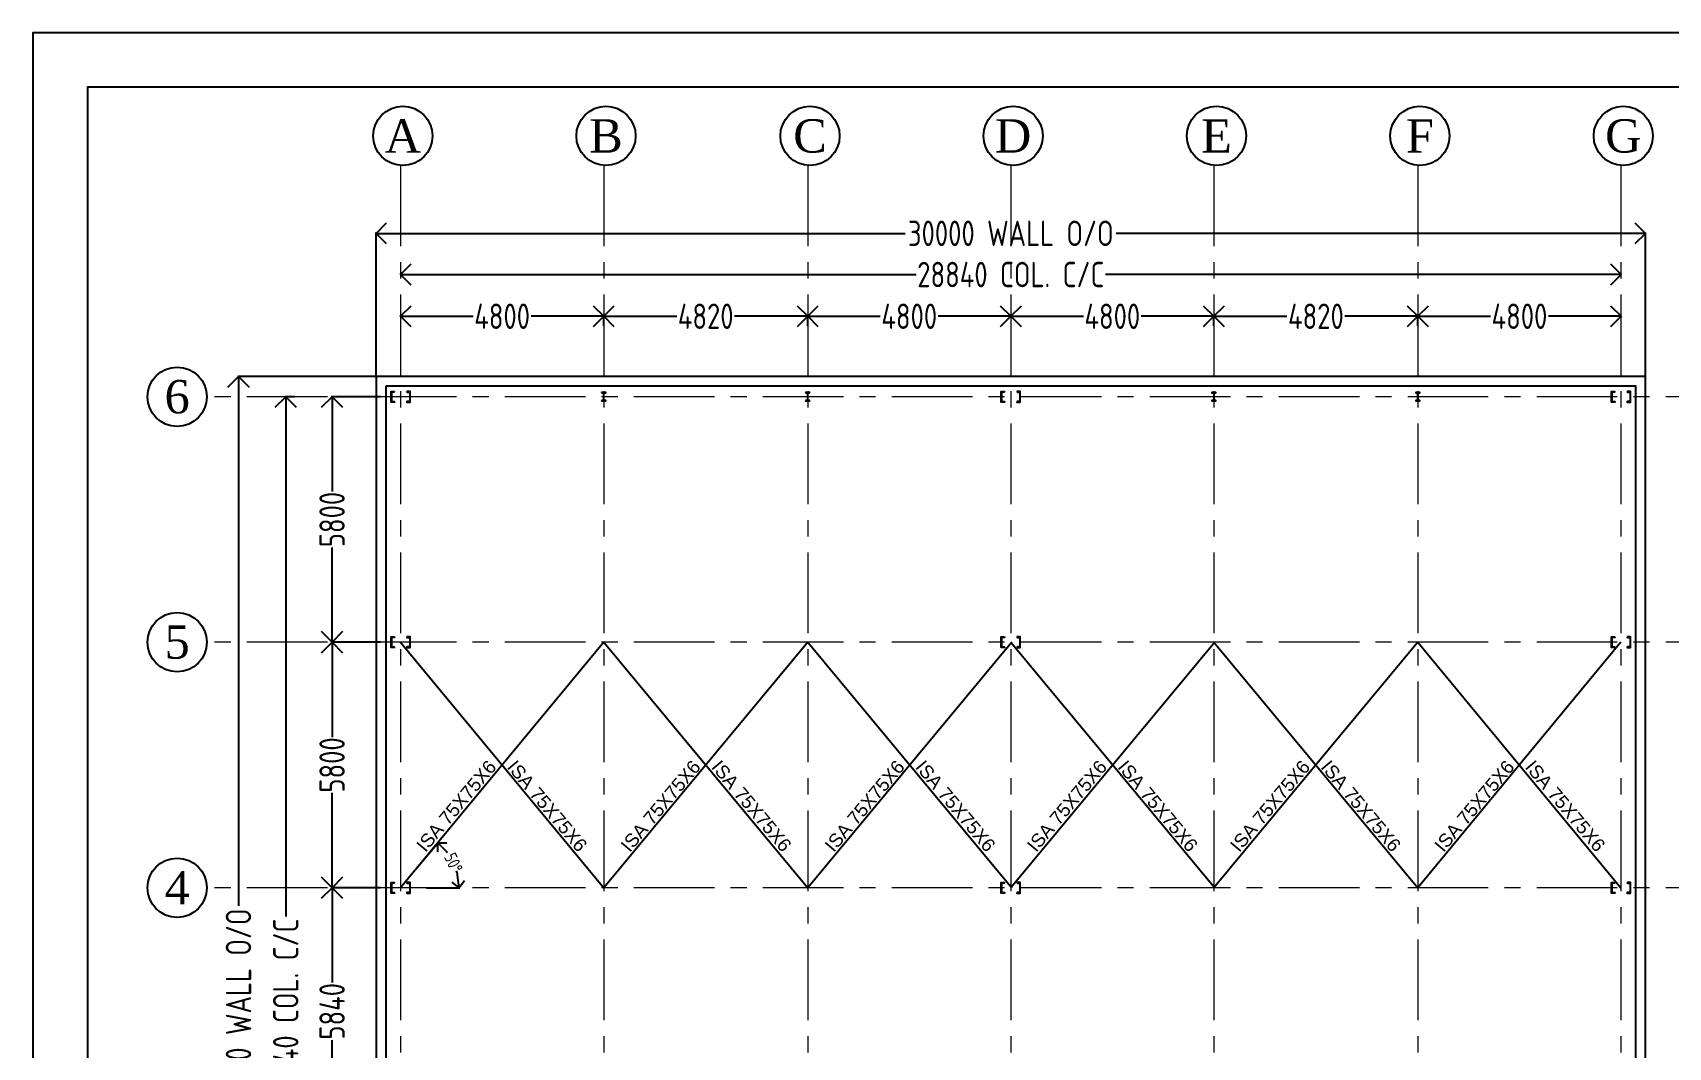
# Model space of a CAD drawing. Header units: millimetres. Extents: x 3470347 to 5996549, y -3470518 to 17149644.
# Drawn here: x 4749780 to 4788431, y 6625047 to 6649016 of the extents above; entities that cross this region are included whole.
import ezdxf
from ezdxf.enums import TextEntityAlignment as Align

# ---------------------------------------------------------------- set-up
doc = ezdxf.new("R2010")
doc.units = ezdxf.units.MM
doc.header["$MEASUREMENT"] = 0
doc.header["$PDMODE"] = 35
doc.header["$PDSIZE"] = -5
doc.linetypes.add('CENTER', pattern=[50.8, 31.75, -6.35, 6.35, -6.35])
doc.layers.get('0').update_dxf_attribs({"linetype": 'CONTINUOUS', "lineweight": 25})
doc.layers.get('DEFPOINTS').update_dxf_attribs({"linetype": 'CONTINUOUS', "lineweight": 25})
doc.layers.add('BOLT', color=1, linetype='CONTINUOUS')
doc.layers.add('YQ_AXIS', color=4, linetype='CONTINUOUS')
for name, color, linetype, lineweight in [('CENTER', 8, 'CENTER', 0), ('rRCC 2', 40, 'CONTINUOUS', 15), ('SHEET', 7, 'CONTINUOUS', 15)]:
    doc.layers.add(name, color=color, linetype=linetype, lineweight=lineweight)
doc.styles.add('Aerial', font='times.ttf')
doc.styles.add('DIM', font='geniso.shx', dxfattribs={"width": 0.85})
doc.styles.add('PDF Arial', font='arial.ttf')
doc.dimstyles.new('ST-100', dxfattribs={"dimscale": 100, "dimtxt": 7, "dimasz": 5, "dimexe": 0.18, "dimexo": 0.0625, "dimgap": 0.2, "dimtad": 0, "dimdec": 0, "dimzin": 0, "dimdsep": 46, "dimtxsty": 'DIM', "dimblk": 'OPEN90', "dimcen": 0.09, "dimclrd": 256, "dimclrt": 7, "dimadec": 0, "dimazin": 0, "dimtfac": 1, "dimtdec": 0, "dimtofl": 0, "dimtmove": 0, "dimatfit": 3, "dimldrblk": 'OPEN90', "dimfxl": 1, "dimtolj": 1, "dimtzin": 0, "dimlwd": -1, "dimarcsym": 0})

# ---------------------------------------------------------------- blocks, each defined once
blk = doc.blocks.new('_Open90')
at = {"color": 0, "linetype": 'ByBlock', "lineweight": -2}
for p, q in [((0, 0), (-1, 0)), ((-0.5, 0.5), (0, 0)), ((0, 0), (-0.5, -0.5))]:
    blk.add_line(p, q, dxfattribs=at)
blk = doc.blocks.new('*D1766')
at = {"layer": 'BOLT', "color": 0, "lineweight": -2}
for p, q in [((4758002, 6640416), (4756837, 6640416)), ((4758002, 6634616), (4756837, 6634616))]:
    blk.add_line(p, q, dxfattribs=at)
at = {"layer": 'BOLT'}
for p, q in [((4756855, 6639916), (4756855, 6638174)), ((4756855, 6635116), (4756855, 6636858))]:
    blk.add_line(p, q, dxfattribs=at)
at = {"layer": 'DEFPOINTS', "color": 0}
for p in [(4758009, 6640416), (4756855, 6634616), (4758009, 6634616)]:
    blk.add_point(p, dxfattribs=at)
at = {"layer": 'BOLT', "xscale": 500, "yscale": 500, "zscale": 500}
for p, rotation in [((4756855, 6640416), 90), ((4756855, 6634616), 270)]:
    blk.add_blockref('_Open90', p, dxfattribs=dict(at, rotation=rotation))
at = {"layer": 'BOLT', "color": 7, "insert": (4756855, 6637516), "char_height": 600, "attachment_point": 5, "rotation": 90, "style": 'DIM'}
blk.add_mtext('\\A1;5800', dxfattribs=at)
blk = doc.blocks.new('*D1767')
at = {"layer": 'BOLT', "color": 0, "lineweight": -2}
for p, q in [((4758002, 6634616), (4756837, 6634616)), ((4758002, 6628816), (4756837, 6628816))]:
    blk.add_line(p, q, dxfattribs=at)
at = {"layer": 'BOLT'}
for p, q in [((4756855, 6634116), (4756855, 6632374)), ((4756855, 6629316), (4756855, 6631058))]:
    blk.add_line(p, q, dxfattribs=at)
at = {"layer": 'DEFPOINTS', "color": 0}
for p in [(4758009, 6634616), (4756855, 6628816), (4758009, 6628816)]:
    blk.add_point(p, dxfattribs=at)
at = {"layer": 'BOLT', "xscale": 500, "yscale": 500, "zscale": 500}
for p, rotation in [((4756855, 6634616), 90), ((4756855, 6628816), 270)]:
    blk.add_blockref('_Open90', p, dxfattribs=dict(at, rotation=rotation))
at = {"layer": 'BOLT', "color": 7, "insert": (4756855, 6631716), "char_height": 600, "attachment_point": 5, "rotation": 90, "style": 'DIM'}
blk.add_mtext('\\A1;5800', dxfattribs=at)
blk = doc.blocks.new('*D1769')
at = {"layer": 'BOLT', "color": 0, "lineweight": -2}
for p, q in [((4758002, 6628816), (4756837, 6628816)), ((4757887, 6622976), (4756837, 6622976))]:
    blk.add_line(p, q, dxfattribs=at)
at = {"layer": 'BOLT'}
for p, q in [((4756855, 6628316), (4756855, 6626579)), ((4756855, 6623476), (4756855, 6625213))]:
    blk.add_line(p, q, dxfattribs=at)
at = {"layer": 'DEFPOINTS', "color": 0}
for p in [(4756855, 6628816), (4758009, 6628816), (4757894, 6622976)]:
    blk.add_point(p, dxfattribs=at)
at = {"layer": 'BOLT', "xscale": 500, "yscale": 500, "zscale": 500}
for p, rotation in [((4756855, 6628816), 90), ((4756855, 6622976), 270)]:
    blk.add_blockref('_Open90', p, dxfattribs=dict(at, rotation=rotation))
at = {"layer": 'BOLT', "color": 7, "insert": (4756855, 6625896), "char_height": 600, "attachment_point": 5, "rotation": 90, "style": 'DIM'}
blk.add_mtext('\\A1;5840', dxfattribs=at)
blk = doc.blocks.new('*D1770')
at = {"layer": 'BOLT', "color": 0, "lineweight": -2}
for p, q in [((4758474, 6642323), (4758474, 6642335)), ((4763273, 6642323), (4763273, 6642335))]:
    blk.add_line(p, q, dxfattribs=at)
at = {"layer": 'BOLT'}
for p, q in [((4758974, 6642317), (4760190, 6642317)), ((4762773, 6642317), (4761557, 6642317))]:
    blk.add_line(p, q, dxfattribs=at)
at = {"layer": 'DEFPOINTS', "color": 0}
for p in [(4758474, 6642317), (4763273, 6642317), (4763273, 6642317)]:
    blk.add_point(p, dxfattribs=at)
at = {"layer": 'BOLT', "xscale": 500, "yscale": 500, "zscale": 500, "rotation": 180}
blk.add_blockref('_Open90', (4758474, 6642317), dxfattribs=at)
at = {"layer": 'BOLT', "xscale": 500, "yscale": 500, "zscale": 500}
blk.add_blockref('_Open90', (4763273, 6642317), dxfattribs=at)
at = {"layer": 'BOLT', "color": 7, "insert": (4760873, 6642317), "char_height": 600, "attachment_point": 5, "style": 'DIM'}
blk.add_mtext('\\A1;4800', dxfattribs=at)
blk = doc.blocks.new('*D1771')
at = {"layer": 'BOLT', "color": 0, "lineweight": -2}
for p, q in [((4758474, 6643309), (4758474, 6643321)), ((4787314, 6643309), (4787314, 6643321))]:
    blk.add_line(p, q, dxfattribs=at)
at = {"layer": 'BOLT'}
for p, q in [((4758974, 6643303), (4770655, 6643303)), ((4786814, 6643303), (4775132, 6643303))]:
    blk.add_line(p, q, dxfattribs=at)
at = {"layer": 'DEFPOINTS', "color": 0}
for p in [(4758474, 6643303), (4787314, 6643303), (4787314, 6643303)]:
    blk.add_point(p, dxfattribs=at)
at = {"layer": 'BOLT', "xscale": 500, "yscale": 500, "zscale": 500, "rotation": 180}
blk.add_blockref('_Open90', (4758474, 6643303), dxfattribs=at)
at = {"layer": 'BOLT', "xscale": 500, "yscale": 500, "zscale": 500}
blk.add_blockref('_Open90', (4787314, 6643303), dxfattribs=at)
at = {"layer": 'BOLT', "color": 7, "insert": (4772894, 6643303), "char_height": 600, "attachment_point": 5, "style": 'DIM'}
blk.add_mtext('\\A1;28840 COL. C/C', dxfattribs=at)
blk = doc.blocks.new('*D1772')
at = {"layer": 'BOLT', "color": 0, "lineweight": -2}
for p, q in [((4755970, 6640416), (4755742, 6640416)), ((4755970, 6611376), (4755742, 6611376))]:
    blk.add_line(p, q, dxfattribs=at)
at = {"layer": 'BOLT'}
for p, q in [((4755760, 6639916), (4755760, 6628135)), ((4755760, 6611876), (4755760, 6623657))]:
    blk.add_line(p, q, dxfattribs=at)
at = {"layer": 'DEFPOINTS', "color": 0}
for p in [(4755976, 6640416), (4755760, 6611376), (4755976, 6611376)]:
    blk.add_point(p, dxfattribs=at)
at = {"layer": 'BOLT', "xscale": 500, "yscale": 500, "zscale": 500}
for p, rotation in [((4755760, 6640416), 90), ((4755760, 6611376), 270)]:
    blk.add_blockref('_Open90', p, dxfattribs=dict(at, rotation=rotation))
at = {"layer": 'BOLT', "color": 7, "insert": (4755760, 6625896), "char_height": 600, "attachment_point": 5, "rotation": 90, "style": 'DIM'}
blk.add_mtext('\\A1;29040 COL. C/C', dxfattribs=at)
blk = doc.blocks.new('*D1773')
at = {"layer": 'BOLT', "color": 0, "lineweight": -2}
for p, q in [((4757894, 6640902), (4757894, 6644294)), ((4787894, 6640902), (4787894, 6644294))]:
    blk.add_line(p, q, dxfattribs=at)
at = {"layer": 'BOLT'}
for p, q in [((4758394, 6644276), (4770400, 6644276)), ((4787394, 6644276), (4775387, 6644276))]:
    blk.add_line(p, q, dxfattribs=at)
at = {"layer": 'DEFPOINTS', "color": 0}
for p in [(4787894, 6644276), (4757894, 6640896), (4787894, 6640896)]:
    blk.add_point(p, dxfattribs=at)
at = {"layer": 'BOLT', "xscale": 500, "yscale": 500, "zscale": 500, "rotation": 180}
blk.add_blockref('_Open90', (4757894, 6644276), dxfattribs=at)
at = {"layer": 'BOLT', "xscale": 500, "yscale": 500, "zscale": 500}
blk.add_blockref('_Open90', (4787894, 6644276), dxfattribs=at)
at = {"layer": 'BOLT', "color": 7, "insert": (4772894, 6644276), "char_height": 600, "attachment_point": 5, "style": 'DIM'}
blk.add_mtext('\\A1;30000 WALL O/O', dxfattribs=at)
blk = doc.blocks.new('*D1774')
at = {"layer": 'BOLT', "color": 0, "lineweight": -2}
for p, q in [((4757887, 6640896), (4754626, 6640896)), ((4757887, 6610896), (4754626, 6610896))]:
    blk.add_line(p, q, dxfattribs=at)
at = {"layer": 'BOLT'}
for p, q in [((4754644, 6640396), (4754644, 6628389)), ((4754644, 6611396), (4754644, 6623402))]:
    blk.add_line(p, q, dxfattribs=at)
at = {"layer": 'DEFPOINTS', "color": 0}
for p in [(4757894, 6640896), (4754644, 6610896), (4757894, 6610896)]:
    blk.add_point(p, dxfattribs=at)
at = {"layer": 'BOLT', "xscale": 500, "yscale": 500, "zscale": 500}
for p, rotation in [((4754644, 6640896), 90), ((4754644, 6610896), 270)]:
    blk.add_blockref('_Open90', p, dxfattribs=dict(at, rotation=rotation))
at = {"layer": 'BOLT', "color": 7, "insert": (4754644, 6625896), "char_height": 600, "attachment_point": 5, "rotation": 90, "style": 'DIM'}
blk.add_mtext('\\A1;30000 WALL O/O', dxfattribs=at)
blk = doc.blocks.new('*D1775')
at = {"layer": 'BOLT', "color": 0, "lineweight": -2}
for p, q in [((4768094, 6642323), (4768094, 6642335)), ((4772894, 6642323), (4772894, 6642335))]:
    blk.add_line(p, q, dxfattribs=at)
at = {"layer": 'BOLT'}
for p, q in [((4768594, 6642317), (4769810, 6642317)), ((4772394, 6642317), (4771177, 6642317))]:
    blk.add_line(p, q, dxfattribs=at)
at = {"layer": 'DEFPOINTS', "color": 0}
for p in [(4768094, 6642317), (4772894, 6642317), (4772894, 6642317)]:
    blk.add_point(p, dxfattribs=at)
at = {"layer": 'BOLT', "xscale": 500, "yscale": 500, "zscale": 500, "rotation": 180}
blk.add_blockref('_Open90', (4768094, 6642317), dxfattribs=at)
at = {"layer": 'BOLT', "xscale": 500, "yscale": 500, "zscale": 500}
blk.add_blockref('_Open90', (4772894, 6642317), dxfattribs=at)
at = {"layer": 'BOLT', "color": 7, "insert": (4770494, 6642317), "char_height": 600, "attachment_point": 5, "style": 'DIM'}
blk.add_mtext('\\A1;4800', dxfattribs=at)
blk = doc.blocks.new('*D1776')
at = {"layer": 'BOLT', "color": 0, "lineweight": -2}
for p, q in [((4763273, 6642093), (4763273, 6642335)), ((4768094, 6642093), (4768094, 6642335))]:
    blk.add_line(p, q, dxfattribs=at)
at = {"layer": 'BOLT'}
for p, q in [((4763773, 6642317), (4765000, 6642317)), ((4767594, 6642317), (4766367, 6642317))]:
    blk.add_line(p, q, dxfattribs=at)
at = {"layer": 'DEFPOINTS', "color": 0}
for p in [(4768094, 6642317), (4763273, 6642087), (4768094, 6642087)]:
    blk.add_point(p, dxfattribs=at)
at = {"layer": 'BOLT', "xscale": 500, "yscale": 500, "zscale": 500, "rotation": 180}
blk.add_blockref('_Open90', (4763273, 6642317), dxfattribs=at)
at = {"layer": 'BOLT', "xscale": 500, "yscale": 500, "zscale": 500}
blk.add_blockref('_Open90', (4768094, 6642317), dxfattribs=at)
at = {"layer": 'BOLT', "color": 7, "insert": (4765684, 6642317), "char_height": 600, "attachment_point": 5, "style": 'DIM'}
blk.add_mtext('\\A1;4820', dxfattribs=at)
blk = doc.blocks.new('*D1777')
at = {"layer": 'BOLT', "color": 0, "lineweight": -2}
for p, q in [((4782514, 6642311), (4782514, 6642299)), ((4787314, 6642311), (4787314, 6642299))]:
    blk.add_line(p, q, dxfattribs=at)
at = {"layer": 'BOLT'}
for p, q in [((4783014, 6642317), (4784230, 6642317)), ((4786814, 6642317), (4785597, 6642317))]:
    blk.add_line(p, q, dxfattribs=at)
at = {"layer": 'DEFPOINTS', "color": 0}
for p in [(4782514, 6642317), (4782514, 6642317), (4787314, 6642317)]:
    blk.add_point(p, dxfattribs=at)
at = {"layer": 'BOLT', "xscale": 500, "yscale": 500, "zscale": 500, "rotation": 180}
blk.add_blockref('_Open90', (4782514, 6642317), dxfattribs=at)
at = {"layer": 'BOLT', "xscale": 500, "yscale": 500, "zscale": 500}
blk.add_blockref('_Open90', (4787314, 6642317), dxfattribs=at)
at = {"layer": 'BOLT', "color": 7, "insert": (4784914, 6642317), "char_height": 600, "attachment_point": 5, "style": 'DIM'}
blk.add_mtext('\\A1;4800', dxfattribs=at)
blk = doc.blocks.new('*D1778')
at = {"layer": 'BOLT', "color": 0, "lineweight": -2}
for p, q in [((4772894, 6642311), (4772894, 6642299)), ((4777693, 6642311), (4777693, 6642299))]:
    blk.add_line(p, q, dxfattribs=at)
at = {"layer": 'BOLT'}
for p, q in [((4773394, 6642317), (4774610, 6642317)), ((4777193, 6642317), (4775977, 6642317))]:
    blk.add_line(p, q, dxfattribs=at)
at = {"layer": 'DEFPOINTS', "color": 0}
for p in [(4772894, 6642317), (4772894, 6642317), (4777693, 6642317)]:
    blk.add_point(p, dxfattribs=at)
at = {"layer": 'BOLT', "xscale": 500, "yscale": 500, "zscale": 500, "rotation": 180}
blk.add_blockref('_Open90', (4772894, 6642317), dxfattribs=at)
at = {"layer": 'BOLT', "xscale": 500, "yscale": 500, "zscale": 500}
blk.add_blockref('_Open90', (4777693, 6642317), dxfattribs=at)
at = {"layer": 'BOLT', "color": 7, "insert": (4775293, 6642317), "char_height": 600, "attachment_point": 5, "style": 'DIM'}
blk.add_mtext('\\A1;4800', dxfattribs=at)
blk = doc.blocks.new('*D1779')
at = {"layer": 'BOLT', "color": 0, "lineweight": -2}
for p, q in [((4777693, 6642093), (4777693, 6642335)), ((4782514, 6642093), (4782514, 6642335))]:
    blk.add_line(p, q, dxfattribs=at)
at = {"layer": 'BOLT'}
for p, q in [((4778193, 6642317), (4779420, 6642317)), ((4782014, 6642317), (4780787, 6642317))]:
    blk.add_line(p, q, dxfattribs=at)
at = {"layer": 'DEFPOINTS', "color": 0}
for p in [(4777693, 6642317), (4777693, 6642087), (4782514, 6642087)]:
    blk.add_point(p, dxfattribs=at)
at = {"layer": 'BOLT', "xscale": 500, "yscale": 500, "zscale": 500, "rotation": 180}
blk.add_blockref('_Open90', (4777693, 6642317), dxfattribs=at)
at = {"layer": 'BOLT', "xscale": 500, "yscale": 500, "zscale": 500}
blk.add_blockref('_Open90', (4782514, 6642317), dxfattribs=at)
at = {"layer": 'BOLT', "color": 7, "insert": (4780104, 6642317), "char_height": 600, "attachment_point": 5, "style": 'DIM'}
blk.add_mtext('\\A1;4820', dxfattribs=at)
blk = doc.blocks.new('*D1780')
at = {"layer": 'BOLT', "color": 0, "lineweight": -2}
for p, q in [((4758869, 6629294), (4759366, 6629894)), ((4759085, 6628816), (4759873, 6628816))]:
    blk.add_line(p, q, dxfattribs=at)
at = {"layer": 'BOLT'}
for start, end in [(36.6805, 37.9214), (12.4698, 16.9324)]:
    blk.add_arc((4758474, 6628816), 1381, start, end, dxfattribs=at)
at = {"layer": 'DEFPOINTS', "color": 0}
for p in [(4758865, 6629289), (4759724, 6629403), (4758474, 6628816), (4759079, 6628816)]:
    blk.add_point(p, dxfattribs=at)
at = {"layer": 'BOLT', "xscale": 300, "yscale": 300, "zscale": 300}
for p, rotation in [((4759354, 6629880), 134.156346618771), ((4759855, 6628816), 276.2349195336658)]:
    blk.add_blockref('_Open90', p, dxfattribs=dict(at, rotation=rotation))
at = {"layer": 'BOLT', "color": 7, "insert": (4759723, 6629404), "char_height": 300, "attachment_point": 5, "rotation": 295.1956, "style": 'DIM'}
blk.add_mtext('\\A1;50%%d', dxfattribs=at)

msp = doc.modelspace()

# ---------------------------------------------------------------- hatches: boundary and pattern name
at = {"transparency": 33554559}
h = msp.add_hatch(color=1, dxfattribs=at)
h.dxf.hatch_style = 1
h.paths.add_polyline_path([(4758248.51, 6640540.92), (4758248.51, 6640290.92), (4758328.51, 6640290.92), (4758328.51, 6640295.02, 0.41421356), (4758318.51, 6640305.02), (4758265.61, 6640305.02, -0.41421356), (4758255.61, 6640315.02), (4758255.61, 6640516.82, -0.41421356), (4758265.61, 6640526.82), (4758318.51, 6640526.82, 0.41421356), (4758328.51, 6640536.82), (4758328.51, 6640540.92)])
h = msp.add_hatch(color=1, dxfattribs=at)
h.dxf.hatch_style = 1
h.paths.add_polyline_path([(4758698.51, 6640540.92), (4758698.51, 6640290.92), (4758618.51, 6640290.92), (4758618.51, 6640295.02, -0.41421356), (4758628.51, 6640305.02), (4758681.41, 6640305.02, 0.41421356), (4758691.41, 6640315.02), (4758691.41, 6640516.82, 0.41421356), (4758681.41, 6640526.82), (4758628.51, 6640526.82, -0.41421356), (4758618.51, 6640536.82), (4758618.51, 6640540.92)])
h = msp.add_hatch(color=1, dxfattribs=at)
h.dxf.hatch_style = 1
h.paths.add_polyline_path([(4763223.18, 6640315.92), (4763323.18, 6640315.92), (4763323.18, 6640316.72, 0.41421356), (4763313.18, 6640326.72), (4763276.03, 6640326.72), (4763276.03, 6640505.12), (4763313.18, 6640505.12, 0.41421356), (4763323.18, 6640515.12), (4763323.18, 6640515.92), (4763223.18, 6640515.92), (4763223.18, 6640515.12, 0.41421356), (4763233.18, 6640505.12), (4763270.33, 6640505.12), (4763270.33, 6640326.72), (4763233.18, 6640326.72, 0.41421356), (4763223.18, 6640316.72)])
h = msp.add_hatch(color=1, dxfattribs=at)
h.dxf.hatch_style = 1
h.paths.add_polyline_path([(4768043.84, 6640315.92), (4768143.84, 6640315.92), (4768143.84, 6640316.72, 0.41421356), (4768133.84, 6640326.72), (4768096.69, 6640326.72), (4768096.69, 6640505.12), (4768133.84, 6640505.12, 0.41421356), (4768143.84, 6640515.12), (4768143.84, 6640515.92), (4768043.84, 6640515.92), (4768043.84, 6640515.12, 0.41421356), (4768053.84, 6640505.12), (4768090.99, 6640505.12), (4768090.99, 6640326.72), (4768053.84, 6640326.72, 0.41421356), (4768043.84, 6640316.72)])
h = msp.add_hatch(color=1, dxfattribs=at)
h.dxf.hatch_style = 1
h.paths.add_polyline_path([(4772668.51, 6640540.92), (4772668.51, 6640290.92), (4772748.51, 6640290.92), (4772748.51, 6640295.02, 0.41421356), (4772738.51, 6640305.02), (4772685.61, 6640305.02, -0.41421356), (4772675.61, 6640315.02), (4772675.61, 6640516.82, -0.41421356), (4772685.61, 6640526.82), (4772738.51, 6640526.82, 0.41421356), (4772748.51, 6640536.82), (4772748.51, 6640540.92)])
h = msp.add_hatch(color=1, dxfattribs=at)
h.dxf.hatch_style = 1
h.paths.add_polyline_path([(4773118.51, 6640540.92), (4773118.51, 6640290.92), (4773038.51, 6640290.92), (4773038.51, 6640295.02, -0.41421356), (4773048.51, 6640305.02), (4773101.41, 6640305.02, 0.41421356), (4773111.41, 6640315.02), (4773111.41, 6640516.82, 0.41421356), (4773101.41, 6640526.82), (4773048.51, 6640526.82, -0.41421356), (4773038.51, 6640536.82), (4773038.51, 6640540.92)])
h = msp.add_hatch(color=1, dxfattribs=at)
h.dxf.hatch_style = 1
h.paths.add_polyline_path([(4777643.18, 6640315.92), (4777743.18, 6640315.92), (4777743.18, 6640316.72, 0.41421356), (4777733.18, 6640326.72), (4777696.03, 6640326.72), (4777696.03, 6640505.12), (4777733.18, 6640505.12, 0.41421356), (4777743.18, 6640515.12), (4777743.18, 6640515.92), (4777643.18, 6640515.92), (4777643.18, 6640515.12, 0.41421356), (4777653.18, 6640505.12), (4777690.33, 6640505.12), (4777690.33, 6640326.72), (4777653.18, 6640326.72, 0.41421356), (4777643.18, 6640316.72)])
h = msp.add_hatch(color=1, dxfattribs=at)
h.dxf.hatch_style = 1
h.paths.add_polyline_path([(4782463.84, 6640315.92), (4782563.84, 6640315.92), (4782563.84, 6640316.72, 0.41421356), (4782553.84, 6640326.72), (4782516.69, 6640326.72), (4782516.69, 6640505.12), (4782553.84, 6640505.12, 0.41421356), (4782563.84, 6640515.12), (4782563.84, 6640515.92), (4782463.84, 6640515.92), (4782463.84, 6640515.12, 0.41421356), (4782473.84, 6640505.12), (4782510.99, 6640505.12), (4782510.99, 6640326.72), (4782473.84, 6640326.72, 0.41421356), (4782463.84, 6640316.72)])
h = msp.add_hatch(color=1, dxfattribs=at)
h.dxf.hatch_style = 1
h.paths.add_polyline_path([(4787088.51, 6640540.92), (4787088.51, 6640290.92), (4787168.51, 6640290.92), (4787168.51, 6640295.02, 0.41421356), (4787158.51, 6640305.02), (4787105.61, 6640305.02, -0.41421356), (4787095.61, 6640315.02), (4787095.61, 6640516.82, -0.41421356), (4787105.61, 6640526.82), (4787158.51, 6640526.82, 0.41421356), (4787168.51, 6640536.82), (4787168.51, 6640540.92)])
h = msp.add_hatch(color=1, dxfattribs=at)
h.dxf.hatch_style = 1
h.paths.add_polyline_path([(4787538.51, 6640540.92), (4787538.51, 6640290.92), (4787458.51, 6640290.92), (4787458.51, 6640295.02, -0.41421356), (4787468.51, 6640305.02), (4787521.41, 6640305.02, 0.41421356), (4787531.41, 6640315.02), (4787531.41, 6640516.82, 0.41421356), (4787521.41, 6640526.82), (4787468.51, 6640526.82, -0.41421356), (4787458.51, 6640536.82), (4787458.51, 6640540.92)])
h = msp.add_hatch(color=1, dxfattribs=at)
h.dxf.hatch_style = 1
h.paths.add_polyline_path([(4758248.51, 6634740.92), (4758248.51, 6634490.92), (4758328.51, 6634490.92), (4758328.51, 6634495.02, 0.41421356), (4758318.51, 6634505.02), (4758265.61, 6634505.02, -0.41421356), (4758255.61, 6634515.02), (4758255.61, 6634716.82, -0.41421356), (4758265.61, 6634726.82), (4758318.51, 6634726.82, 0.41421356), (4758328.51, 6634736.82), (4758328.51, 6634740.92)])
h = msp.add_hatch(color=1, dxfattribs=at)
h.dxf.hatch_style = 1
h.paths.add_polyline_path([(4758698.51, 6634740.92), (4758698.51, 6634490.92), (4758618.51, 6634490.92), (4758618.51, 6634495.02, -0.41421356), (4758628.51, 6634505.02), (4758681.41, 6634505.02, 0.41421356), (4758691.41, 6634515.02), (4758691.41, 6634716.82, 0.41421356), (4758681.41, 6634726.82), (4758628.51, 6634726.82, -0.41421356), (4758618.51, 6634736.82), (4758618.51, 6634740.92)])
h = msp.add_hatch(color=1, dxfattribs=at)
h.dxf.hatch_style = 1
h.paths.add_polyline_path([(4772668.51, 6634740.92), (4772668.51, 6634490.92), (4772748.51, 6634490.92), (4772748.51, 6634495.02, 0.41421356), (4772738.51, 6634505.02), (4772685.61, 6634505.02, -0.41421356), (4772675.61, 6634515.02), (4772675.61, 6634716.82, -0.41421356), (4772685.61, 6634726.82), (4772738.51, 6634726.82, 0.41421356), (4772748.51, 6634736.82), (4772748.51, 6634740.92)])
h = msp.add_hatch(color=1, dxfattribs=at)
h.dxf.hatch_style = 1
h.paths.add_polyline_path([(4773118.51, 6634740.92), (4773118.51, 6634490.92), (4773038.51, 6634490.92), (4773038.51, 6634495.02, -0.41421356), (4773048.51, 6634505.02), (4773101.41, 6634505.02, 0.41421356), (4773111.41, 6634515.02), (4773111.41, 6634716.82, 0.41421356), (4773101.41, 6634726.82), (4773048.51, 6634726.82, -0.41421356), (4773038.51, 6634736.82), (4773038.51, 6634740.92)])
h = msp.add_hatch(color=1, dxfattribs=at)
h.dxf.hatch_style = 1
h.paths.add_polyline_path([(4787088.51, 6634740.92), (4787088.51, 6634490.92), (4787168.51, 6634490.92), (4787168.51, 6634495.02, 0.41421356), (4787158.51, 6634505.02), (4787105.61, 6634505.02, -0.41421356), (4787095.61, 6634515.02), (4787095.61, 6634716.82, -0.41421356), (4787105.61, 6634726.82), (4787158.51, 6634726.82, 0.41421356), (4787168.51, 6634736.82), (4787168.51, 6634740.92)])
h = msp.add_hatch(color=1, dxfattribs=at)
h.dxf.hatch_style = 1
h.paths.add_polyline_path([(4787538.51, 6634740.92), (4787538.51, 6634490.92), (4787458.51, 6634490.92), (4787458.51, 6634495.02, -0.41421356), (4787468.51, 6634505.02), (4787521.41, 6634505.02, 0.41421356), (4787531.41, 6634515.02), (4787531.41, 6634716.82, 0.41421356), (4787521.41, 6634726.82), (4787468.51, 6634726.82, -0.41421356), (4787458.51, 6634736.82), (4787458.51, 6634740.92)])
h = msp.add_hatch(color=1, dxfattribs=at)
h.dxf.hatch_style = 1
h.paths.add_polyline_path([(4758248.51, 6628940.92), (4758248.51, 6628690.92), (4758328.51, 6628690.92), (4758328.51, 6628695.02, 0.41421356), (4758318.51, 6628705.02), (4758265.61, 6628705.02, -0.41421356), (4758255.61, 6628715.02), (4758255.61, 6628916.82, -0.41421356), (4758265.61, 6628926.82), (4758318.51, 6628926.82, 0.41421356), (4758328.51, 6628936.82), (4758328.51, 6628940.92)])
h = msp.add_hatch(color=1, dxfattribs=at)
h.dxf.hatch_style = 1
h.paths.add_polyline_path([(4758698.51, 6628940.92), (4758698.51, 6628690.92), (4758618.51, 6628690.92), (4758618.51, 6628695.02, -0.41421356), (4758628.51, 6628705.02), (4758681.41, 6628705.02, 0.41421356), (4758691.41, 6628715.02), (4758691.41, 6628916.82, 0.41421356), (4758681.41, 6628926.82), (4758628.51, 6628926.82, -0.41421356), (4758618.51, 6628936.82), (4758618.51, 6628940.92)])
h = msp.add_hatch(color=1, dxfattribs=at)
h.dxf.hatch_style = 1
h.paths.add_polyline_path([(4772668.51, 6628940.92), (4772668.51, 6628690.92), (4772748.51, 6628690.92), (4772748.51, 6628695.02, 0.41421356), (4772738.51, 6628705.02), (4772685.61, 6628705.02, -0.41421356), (4772675.61, 6628715.02), (4772675.61, 6628916.82, -0.41421356), (4772685.61, 6628926.82), (4772738.51, 6628926.82, 0.41421356), (4772748.51, 6628936.82), (4772748.51, 6628940.92)])
h = msp.add_hatch(color=1, dxfattribs=at)
h.dxf.hatch_style = 1
h.paths.add_polyline_path([(4773118.51, 6628940.92), (4773118.51, 6628690.92), (4773038.51, 6628690.92), (4773038.51, 6628695.02, -0.41421356), (4773048.51, 6628705.02), (4773101.41, 6628705.02, 0.41421356), (4773111.41, 6628715.02), (4773111.41, 6628916.82, 0.41421356), (4773101.41, 6628926.82), (4773048.51, 6628926.82, -0.41421356), (4773038.51, 6628936.82), (4773038.51, 6628940.92)])
h = msp.add_hatch(color=1, dxfattribs=at)
h.dxf.hatch_style = 1
h.paths.add_polyline_path([(4787088.51, 6628940.92), (4787088.51, 6628690.92), (4787168.51, 6628690.92), (4787168.51, 6628695.02, 0.41421356), (4787158.51, 6628705.02), (4787105.61, 6628705.02, -0.41421356), (4787095.61, 6628715.02), (4787095.61, 6628916.82, -0.41421356), (4787105.61, 6628926.82), (4787158.51, 6628926.82, 0.41421356), (4787168.51, 6628936.82), (4787168.51, 6628940.92)])
h = msp.add_hatch(color=1, dxfattribs=at)
h.dxf.hatch_style = 1
h.paths.add_polyline_path([(4787538.51, 6628940.92), (4787538.51, 6628690.92), (4787458.51, 6628690.92), (4787458.51, 6628695.02, -0.41421356), (4787468.51, 6628705.02), (4787521.41, 6628705.02, 0.41421356), (4787531.41, 6628715.02), (4787531.41, 6628916.82, 0.41421356), (4787521.41, 6628926.82), (4787468.51, 6628926.82, -0.41421356), (4787458.51, 6628936.82), (4787458.51, 6628940.92)])

# ---------------------------------------------------------------- linework, layer by layer
at = {"color": 192, "lineweight": 25, "elevation": 0}
msp.add_lwpolyline([(4749780.33, 6601077.16), (4817579.57, 6601077.16), (4817579.57, 6649016.07), (4749780.33, 6649016.07)], close=True, dxfattribs=at)
at = {"color": 8, "elevation": 0}
for points in [[(4757893.51, 6640895.92), (4757893.51, 6610895.92), (4787893.51, 6610895.92), (4787893.51, 6640895.92)], [(4758123.51, 6640665.92), (4758123.51, 6611125.92), (4787663.51, 6611125.92), (4787663.51, 6640665.92)]]:
    msp.add_lwpolyline(points, close=True, dxfattribs=at)
at = {"color": 1, "elevation": 0}
for points in [[(4758328.51, 6640540.92), (4758328.51, 6640536.82, -0.41421356), (4758318.51, 6640526.82), (4758265.61, 6640526.82, 0.41421356), (4758255.61, 6640516.82), (4758255.61, 6640315.02, 0.41421356), (4758265.61, 6640305.02), (4758318.51, 6640305.02, -0.41421356), (4758328.51, 6640295.02), (4758328.51, 6640290.92), (4758248.51, 6640290.92), (4758248.51, 6640540.92)], [(4758618.51, 6640540.92), (4758618.51, 6640536.82, 0.41421356), (4758628.51, 6640526.82), (4758681.41, 6640526.82, -0.41421356), (4758691.41, 6640516.82), (4758691.41, 6640315.02, -0.41421356), (4758681.41, 6640305.02), (4758628.51, 6640305.02, 0.41421356), (4758618.51, 6640295.02), (4758618.51, 6640290.92), (4758698.51, 6640290.92), (4758698.51, 6640540.92)], [(4763276.03, 6640326.72), (4763276.03, 6640505.12), (4763313.18, 6640505.12, 0.41421356), (4763323.18, 6640515.12), (4763323.18, 6640515.92), (4763223.18, 6640515.92), (4763223.18, 6640515.12, 0.41421356), (4763233.18, 6640505.12), (4763270.33, 6640505.12), (4763270.33, 6640326.72), (4763233.18, 6640326.72, 0.41421356), (4763223.18, 6640316.72), (4763223.18, 6640315.92), (4763323.18, 6640315.92), (4763323.18, 6640316.72, 0.41421356), (4763313.18, 6640326.72)], [(4768096.69, 6640326.72), (4768096.69, 6640505.12), (4768133.84, 6640505.12, 0.41421356), (4768143.84, 6640515.12), (4768143.84, 6640515.92), (4768043.84, 6640515.92), (4768043.84, 6640515.12, 0.41421356), (4768053.84, 6640505.12), (4768090.99, 6640505.12), (4768090.99, 6640326.72), (4768053.84, 6640326.72, 0.41421356), (4768043.84, 6640316.72), (4768043.84, 6640315.92), (4768143.84, 6640315.92), (4768143.84, 6640316.72, 0.41421356), (4768133.84, 6640326.72)], [(4772748.51, 6640540.92), (4772748.51, 6640536.82, -0.41421356), (4772738.51, 6640526.82), (4772685.61, 6640526.82, 0.41421356), (4772675.61, 6640516.82), (4772675.61, 6640315.02, 0.41421356), (4772685.61, 6640305.02), (4772738.51, 6640305.02, -0.41421356), (4772748.51, 6640295.02), (4772748.51, 6640290.92), (4772668.51, 6640290.92), (4772668.51, 6640540.92)], [(4773038.51, 6640540.92), (4773038.51, 6640536.82, 0.41421356), (4773048.51, 6640526.82), (4773101.41, 6640526.82, -0.41421356), (4773111.41, 6640516.82), (4773111.41, 6640315.02, -0.41421356), (4773101.41, 6640305.02), (4773048.51, 6640305.02, 0.41421356), (4773038.51, 6640295.02), (4773038.51, 6640290.92), (4773118.51, 6640290.92), (4773118.51, 6640540.92)], [(4777696.03, 6640326.72), (4777696.03, 6640505.12), (4777733.18, 6640505.12, 0.41421356), (4777743.18, 6640515.12), (4777743.18, 6640515.92), (4777643.18, 6640515.92), (4777643.18, 6640515.12, 0.41421356), (4777653.18, 6640505.12), (4777690.33, 6640505.12), (4777690.33, 6640326.72), (4777653.18, 6640326.72, 0.41421356), (4777643.18, 6640316.72), (4777643.18, 6640315.92), (4777743.18, 6640315.92), (4777743.18, 6640316.72, 0.41421356), (4777733.18, 6640326.72)], [(4782516.69, 6640326.72), (4782516.69, 6640505.12), (4782553.84, 6640505.12, 0.41421356), (4782563.84, 6640515.12), (4782563.84, 6640515.92), (4782463.84, 6640515.92), (4782463.84, 6640515.12, 0.41421356), (4782473.84, 6640505.12), (4782510.99, 6640505.12), (4782510.99, 6640326.72), (4782473.84, 6640326.72, 0.41421356), (4782463.84, 6640316.72), (4782463.84, 6640315.92), (4782563.84, 6640315.92), (4782563.84, 6640316.72, 0.41421356), (4782553.84, 6640326.72)], [(4787168.51, 6640540.92), (4787168.51, 6640536.82, -0.41421356), (4787158.51, 6640526.82), (4787105.61, 6640526.82, 0.41421356), (4787095.61, 6640516.82), (4787095.61, 6640315.02, 0.41421356), (4787105.61, 6640305.02), (4787158.51, 6640305.02, -0.41421356), (4787168.51, 6640295.02), (4787168.51, 6640290.92), (4787088.51, 6640290.92), (4787088.51, 6640540.92)], [(4787458.51, 6640540.92), (4787458.51, 6640536.82, 0.41421356), (4787468.51, 6640526.82), (4787521.41, 6640526.82, -0.41421356), (4787531.41, 6640516.82), (4787531.41, 6640315.02, -0.41421356), (4787521.41, 6640305.02), (4787468.51, 6640305.02, 0.41421356), (4787458.51, 6640295.02), (4787458.51, 6640290.92), (4787538.51, 6640290.92), (4787538.51, 6640540.92)], [(4758328.51, 6634740.92), (4758328.51, 6634736.82, -0.41421356), (4758318.51, 6634726.82), (4758265.61, 6634726.82, 0.41421356), (4758255.61, 6634716.82), (4758255.61, 6634515.02, 0.41421356), (4758265.61, 6634505.02), (4758318.51, 6634505.02, -0.41421356), (4758328.51, 6634495.02), (4758328.51, 6634490.92), (4758248.51, 6634490.92), (4758248.51, 6634740.92)], [(4758618.51, 6634740.92), (4758618.51, 6634736.82, 0.41421356), (4758628.51, 6634726.82), (4758681.41, 6634726.82, -0.41421356), (4758691.41, 6634716.82), (4758691.41, 6634515.02, -0.41421356), (4758681.41, 6634505.02), (4758628.51, 6634505.02, 0.41421356), (4758618.51, 6634495.02), (4758618.51, 6634490.92), (4758698.51, 6634490.92), (4758698.51, 6634740.92)], [(4772748.51, 6634740.92), (4772748.51, 6634736.82, -0.41421356), (4772738.51, 6634726.82), (4772685.61, 6634726.82, 0.41421356), (4772675.61, 6634716.82), (4772675.61, 6634515.02, 0.41421356), (4772685.61, 6634505.02), (4772738.51, 6634505.02, -0.41421356), (4772748.51, 6634495.02), (4772748.51, 6634490.92), (4772668.51, 6634490.92), (4772668.51, 6634740.92)], [(4773038.51, 6634740.92), (4773038.51, 6634736.82, 0.41421356), (4773048.51, 6634726.82), (4773101.41, 6634726.82, -0.41421356), (4773111.41, 6634716.82), (4773111.41, 6634515.02, -0.41421356), (4773101.41, 6634505.02), (4773048.51, 6634505.02, 0.41421356), (4773038.51, 6634495.02), (4773038.51, 6634490.92), (4773118.51, 6634490.92), (4773118.51, 6634740.92)], [(4787168.51, 6634740.92), (4787168.51, 6634736.82, -0.41421356), (4787158.51, 6634726.82), (4787105.61, 6634726.82, 0.41421356), (4787095.61, 6634716.82), (4787095.61, 6634515.02, 0.41421356), (4787105.61, 6634505.02), (4787158.51, 6634505.02, -0.41421356), (4787168.51, 6634495.02), (4787168.51, 6634490.92), (4787088.51, 6634490.92), (4787088.51, 6634740.92)], [(4787458.51, 6634740.92), (4787458.51, 6634736.82, 0.41421356), (4787468.51, 6634726.82), (4787521.41, 6634726.82, -0.41421356), (4787531.41, 6634716.82), (4787531.41, 6634515.02, -0.41421356), (4787521.41, 6634505.02), (4787468.51, 6634505.02, 0.41421356), (4787458.51, 6634495.02), (4787458.51, 6634490.92), (4787538.51, 6634490.92), (4787538.51, 6634740.92)], [(4758328.51, 6628940.92), (4758328.51, 6628936.82, -0.41421356), (4758318.51, 6628926.82), (4758265.61, 6628926.82, 0.41421356), (4758255.61, 6628916.82), (4758255.61, 6628715.02, 0.41421356), (4758265.61, 6628705.02), (4758318.51, 6628705.02, -0.41421356), (4758328.51, 6628695.02), (4758328.51, 6628690.92), (4758248.51, 6628690.92), (4758248.51, 6628940.92)], [(4758618.51, 6628940.92), (4758618.51, 6628936.82, 0.41421356), (4758628.51, 6628926.82), (4758681.41, 6628926.82, -0.41421356), (4758691.41, 6628916.82), (4758691.41, 6628715.02, -0.41421356), (4758681.41, 6628705.02), (4758628.51, 6628705.02, 0.41421356), (4758618.51, 6628695.02), (4758618.51, 6628690.92), (4758698.51, 6628690.92), (4758698.51, 6628940.92)], [(4772748.51, 6628940.92), (4772748.51, 6628936.82, -0.41421356), (4772738.51, 6628926.82), (4772685.61, 6628926.82, 0.41421356), (4772675.61, 6628916.82), (4772675.61, 6628715.02, 0.41421356), (4772685.61, 6628705.02), (4772738.51, 6628705.02, -0.41421356), (4772748.51, 6628695.02), (4772748.51, 6628690.92), (4772668.51, 6628690.92), (4772668.51, 6628940.92)], [(4773038.51, 6628940.92), (4773038.51, 6628936.82, 0.41421356), (4773048.51, 6628926.82), (4773101.41, 6628926.82, -0.41421356), (4773111.41, 6628916.82), (4773111.41, 6628715.02, -0.41421356), (4773101.41, 6628705.02), (4773048.51, 6628705.02, 0.41421356), (4773038.51, 6628695.02), (4773038.51, 6628690.92), (4773118.51, 6628690.92), (4773118.51, 6628940.92)], [(4787168.51, 6628940.92), (4787168.51, 6628936.82, -0.41421356), (4787158.51, 6628926.82), (4787105.61, 6628926.82, 0.41421356), (4787095.61, 6628916.82), (4787095.61, 6628715.02, 0.41421356), (4787105.61, 6628705.02), (4787158.51, 6628705.02, -0.41421356), (4787168.51, 6628695.02), (4787168.51, 6628690.92), (4787088.51, 6628690.92), (4787088.51, 6628940.92)], [(4787458.51, 6628940.92), (4787458.51, 6628936.82, 0.41421356), (4787468.51, 6628926.82), (4787521.41, 6628926.82, -0.41421356), (4787531.41, 6628916.82), (4787531.41, 6628715.02, -0.41421356), (4787521.41, 6628705.02), (4787468.51, 6628705.02, 0.41421356), (4787458.51, 6628695.02), (4787458.51, 6628690.92), (4787538.51, 6628690.92), (4787538.51, 6628940.92)]]:
    msp.add_lwpolyline(points, format="xyb", close=True, dxfattribs=at)
at = {"color": 2, "elevation": 0}
for points in [[(4763273.18, 6634615.92), (4758473.51, 6628815.92)], [(4758473.51, 6634615.92), (4763273.18, 6628815.92)], [(4763273.18, 6634615.92), (4768093.84, 6628815.92)], [(4768093.84, 6634615.92), (4763273.18, 6628815.92)], [(4768093.84, 6634615.92), (4772914.51, 6628815.92)], [(4772914.51, 6634615.92), (4768093.84, 6628815.92)], [(4772893.51, 6634615.92), (4777714.18, 6628815.92)], [(4777714.18, 6634615.92), (4772893.51, 6628815.92)], [(4777693.18, 6634615.92), (4782513.84, 6628815.92)], [(4782513.84, 6634615.92), (4777693.18, 6628815.92)], [(4782513.84, 6634615.92), (4787313.51, 6628815.92)], [(4787313.51, 6634615.92), (4782513.84, 6628815.92)]]:
    msp.add_lwpolyline(points, dxfattribs=at)
at = {"layer": 'CENTER', "color": 8, "ltscale": 60}
for p, q in [((4758473.51, 6645879.64, 0), (4758473.51, 6608065.14, 0)), ((4763273.18, 6645879.64, 0), (4763273.18, 6608065.14, 0)), ((4768093.84, 6645879.64, 0), (4768093.84, 6608065.14, 0)), ((4772893.51, 6645879.64, 0), (4772893.51, 6608065.14, 0)), ((4777693.18, 6645879.64, 0), (4777693.18, 6608065.14, 0)), ((4782513.84, 6645879.64, 0), (4782513.84, 6608065.14, 0)), ((4787313.51, 6645879.64, 0), (4787313.51, 6608065.14, 0)), ((4790274.59, 6640415.92, 0), (4753893.51, 6640415.92, 0)), ((4790274.59, 6634615.92, 0), (4753893.51, 6634615.92, 0)), ((4790274.59, 6628815.92, 0), (4753893.51, 6628815.92, 0))]:
    msp.add_line(p, q, dxfattribs=at)
at = {"layer": 'SHEET', "color": 220, "lineweight": 25, "elevation": 0}
msp.add_lwpolyline([(4751071.75, 6602366.16), (4816288.15, 6602366.16), (4816288.15, 6647727.08), (4751071.75, 6647727.08)], close=True, dxfattribs=at)
at = {"layer": 'YQ_AXIS', "color": 8}
for centre in [(4758528.32, 6646577.49, 0), (4763327.99, 6646577.49, 0), (4768148.66, 6646577.49, 0), (4772948.32, 6646577.49, 0), (4777754.99, 6646577.49, 0), (4782561.66, 6646577.49, 0), (4787368.32, 6646577.49, 0), (4753193.51, 6640415.92, 0), (4753193.51, 6634615.92, 0), (4753193.51, 6628815.92, 0)]:
    msp.add_circle(centre, 700, dxfattribs=at)

# ---------------------------------------------------------------- texts
at = {"layer": 'rRCC 2', "style": 'PDF Arial'}
for rotation, p in [(50, (4759790.37, 6630747.62, 0)), (310, (4761939.23, 6630747.62, 0)), (50, (4764618.37, 6630747.62, 0)), (310, (4766767.24, 6630747.62, 0)), (50, (4769439.04, 6630747.62, 0)), (310, (4771587.91, 6630747.62, 0)), (50, (4774220.83, 6630747.62, 0)), (310, (4776369.69, 6630747.62, 0)), (50, (4779020.49, 6630747.62, 0)), (310, (4781169.36, 6630747.62, 0)), (50, (4783848.5, 6630747.62, 0)), (310, (4785997.37, 6630747.62, 0))]:
    msp.add_text('ISA 75X75X6', height=315, rotation=rotation, dxfattribs=at).set_placement(p, align=Align.MIDDLE_CENTER)
at = {"layer": 'YQ_AXIS', "color": 8, "style": 'Aerial'}
for s, p in [('A', (4758528.32, 6646577.49, 0)), ('B', (4763327.99, 6646577.49, 0)), ('C', (4768148.66, 6646577.49, 0)), ('D', (4772948.32, 6646577.49, 0)), ('E', (4777754.99, 6646577.49, 0)), ('F', (4782561.66, 6646577.49, 0)), ('G', (4787368.32, 6646577.49, 0)), ('6', (4753193.51, 6640415.92, 0)), ('5', (4753193.51, 6634615.92, 0)), ('4', (4753193.51, 6628815.92, 0))]:
    msp.add_text(s, height=787.5, dxfattribs=at).set_placement(p, align=Align.MIDDLE)

# ---------------------------------------------------------------- dimensions: what is measured, and where the dimension line sits
at = {"layer": 'BOLT'}
for base, p1, p2, text, picture, middle in [((4787893.51, 6644275.63, 0), (4757893.51, 6640895.92, 0), (4787893.51, 6640895.92, 0), '<> WALL O/O', '*D1773', (4772893.51, 6644275.63, 0)), ((4787313.51, 6643302.88, 0), (4758473.51, 6643302.88, 0), (4787313.51, 6643302.88, 0), '<> COL. C/C', '*D1771', (4772893.51, 6643302.88, 0))]:
    dim = msp.add_linear_dim(base=base, p1=p1, p2=p2, text=text, dimstyle='ST-100', override={"dimtxt": 6, "dimtxsty": 'DIM', "dimblk": 'Open90', "dimtmove": 1}, dxfattribs=at)
    dim.commit()
    dim.dimension.update_dxf_attribs({"geometry": picture, "text_midpoint": middle})
for base, p1, p2, picture, middle in [((4763273.18, 6642317.19, 0), (4758473.51, 6642317.19, 0), (4763273.18, 6642317.19, 0), '*D1770', (4760873.34, 6642317.19, 0)), ((4768093.74, 6642317.19), (4763273.28, 6642086.86, 0), (4768093.74, 6642086.86, 0), '*D1776', (4765683.51, 6642317.19)), ((4772893.51, 6642317.19, 0), (4768093.84, 6642317.19, 0), (4772893.51, 6642317.19, 0), '*D1775', (4770493.68, 6642317.19, 0))]:
    dim = msp.add_linear_dim(base=base, p1=p1, p2=p2, dimstyle='ST-100', override={"dimtxt": 6, "dimblk": 'Open90', "dimtmove": 1}, dxfattribs=at)
    dim.commit()
    dim.dimension.update_dxf_attribs({"geometry": picture, "text_midpoint": middle})
for base, p1, p2, angle, picture, middle in [((4772893.51, 6642317.19, 0), (4777693.18, 6642317.19, 0), (4772893.51, 6642317.19, 0), 180, '*D1778', (4775293.34, 6642317.19, 0)), ((4777693.28, 6642317.19), (4782513.74, 6642086.86, 0), (4777693.28, 6642086.86, 0), 180, '*D1779', (4780103.51, 6642317.19)), ((4782513.84, 6642317.19, 0), (4787313.51, 6642317.19, 0), (4782513.84, 6642317.19, 0), 180, '*D1777', (4784913.68, 6642317.19, 0)), ((4756855.25, 6634615.92, 0), (4758008.51, 6640415.92, 0), (4758008.51, 6634615.92, 0), 270, '*D1766', (4756855.25, 6637515.92, 0)), ((4756855.25, 6628815.92, 0), (4758008.51, 6634615.92, 0), (4758008.51, 6628815.92, 0), 90, '*D1767', (4756855.25, 6631715.92, 0)), ((4756855.25, 6628815.92, 0), (4757893.51, 6622975.92, 0), (4758008.51, 6628815.92, 0), 90, '*D1769', (4756855.25, 6625895.92, 0))]:
    dim = msp.add_linear_dim(base=base, p1=p1, p2=p2, angle=angle, dimstyle='ST-100', override={"dimtxt": 6, "dimblk": 'Open90', "dimtmove": 1}, dxfattribs=at)
    dim.commit()
    dim.dimension.update_dxf_attribs({"geometry": picture, "text_midpoint": middle})
for base, p1, p2, text, picture, middle in [((4754643.89, 6610895.92, 0), (4757893.51, 6640895.92, 0), (4757893.51, 6610895.92, 0), '<> WALL O/O', '*D1774', (4754643.89, 6625895.92, 0)), ((4755759.56, 6611375.92, 0), (4755975.86, 6640415.92, 0), (4755975.86, 6611375.92, 0), '<> COL. C/C', '*D1772', (4755759.56, 6625895.92, 0))]:
    dim = msp.add_linear_dim(base=base, p1=p1, p2=p2, angle=90, text=text, dimstyle='ST-100', override={"dimtxt": 6, "dimtxsty": 'DIM', "dimblk": 'Open90', "dimtmove": 1}, dxfattribs=at)
    dim.commit()
    dim.dimension.update_dxf_attribs({"geometry": picture, "text_midpoint": middle})
dim = msp.add_angular_dim_3p(base=(4759723.76, 6629402.82), center=(4758473.51, 6628815.92, 0), p1=(4758865.24, 6629289.3, 0), p2=(4759078.64, 6628815.92, 0), dimstyle='ST-100', override={"dimtxt": 3, "dimasz": 3, "dimblk": 'Open90', "dimtmove": 1}, dxfattribs=at)
dim.commit()
dim.dimension.update_dxf_attribs({"geometry": '*D1780', "text_midpoint": (4759723.26, 6629403.89)})

doc.saveas('drawing.dxf')
